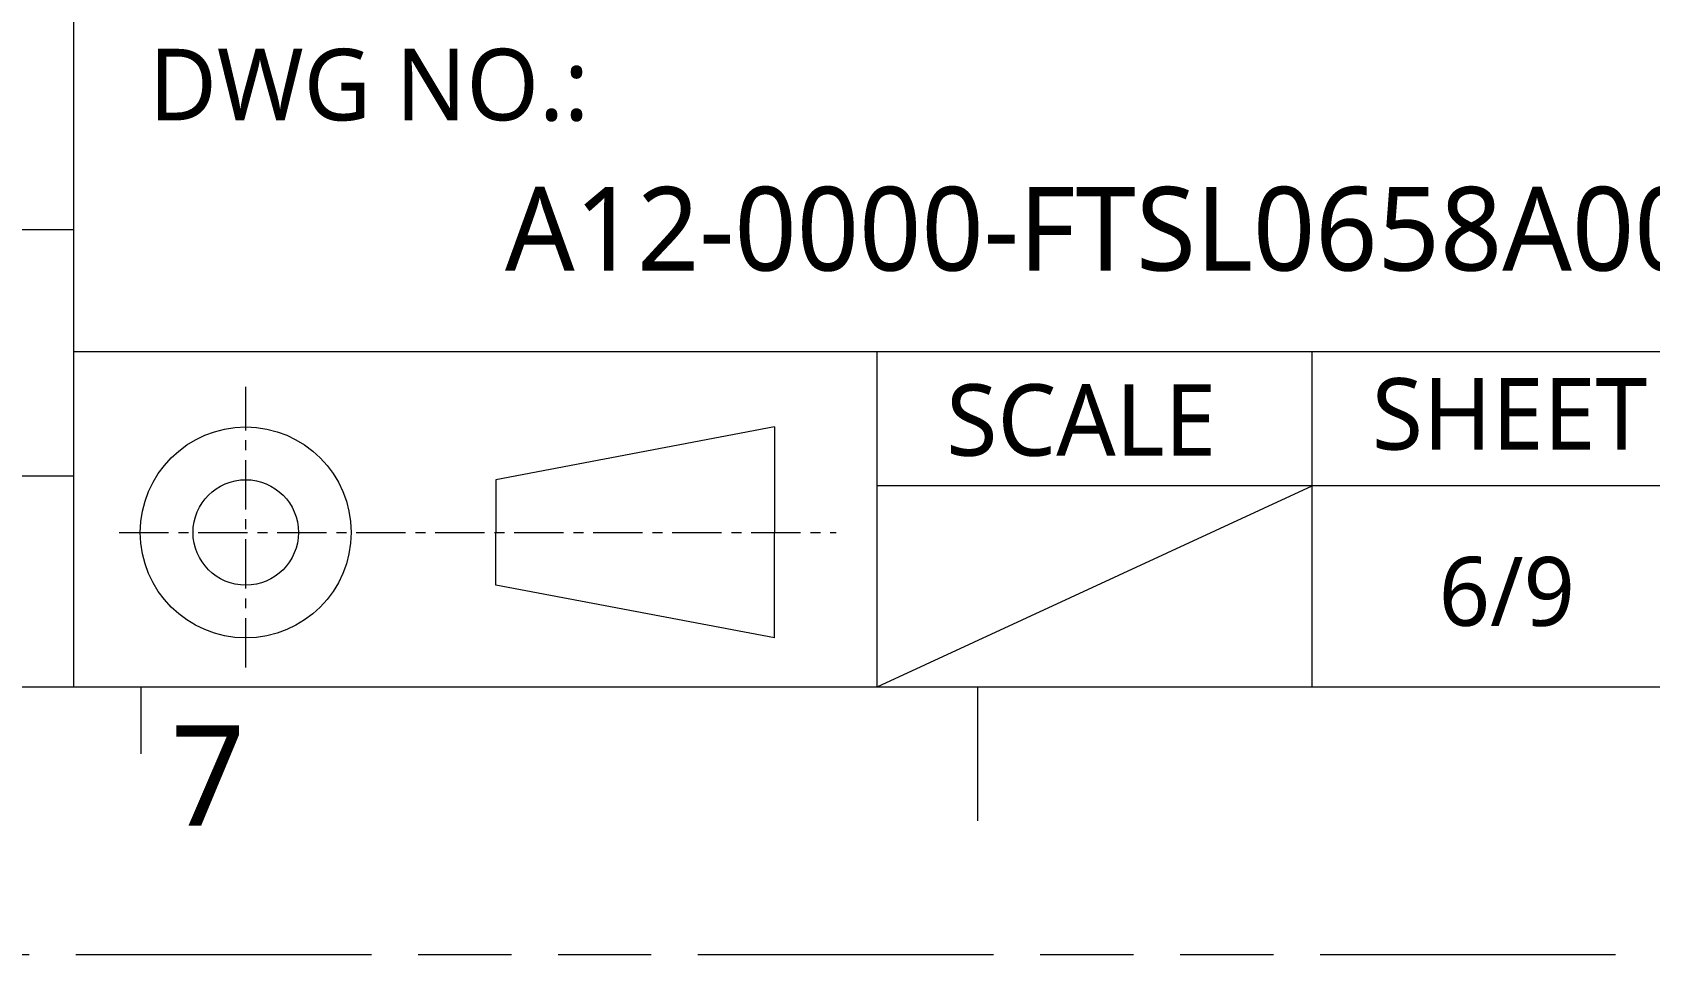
# Model space of a CAD drawing. Extents: x 4328 to 4769, y 264 to 576.
# Drawn here: x 4686.8 to 4738.8, y 264.1 to 293.7 of the extents above; entities that cross this region are included whole.
import ezdxf

# ---------------------------------------------------------------- set-up
doc = ezdxf.new("R2010")
doc.units = 0
doc.linetypes.add('CENTER', pattern=[50.8, 31.75, -6.35, 6.35, -6.35])
doc.linetypes.add('PHANTOM', pattern=[29.5, 9.5, -1.5, 3, -1.5, 3, -1.5, 9.5])
doc.layers.get('0').update_dxf_attribs({"lineweight": 5})
doc.layers.add('0PAPERF', color=2, linetype='PHANTOM', lineweight=5, plot=False)
doc.styles.get("Standard").update_dxf_attribs({"font": 'txt.shx'})

msp = doc.modelspace()

# ---------------------------------------------------------------- linework, layer by layer
for p, q in [((4688.148, 272.714), (4688.148, 307.147)), ((4688.148, 287.395), (4608.522, 287.395)), ((4755.938, 283.474), (4688.148, 283.474)), ((4713.972, 272.714), (4713.972, 283.474)), ((4727.961, 272.714), (4727.961, 283.474)), ((4710.679, 281.062), (4701.711, 279.367)), ((4710.679, 281.062), (4710.679, 277.672)), ((4635.422, 279.487), (4688.148, 279.487)), ((4701.711, 279.367), (4701.711, 277.672)), ((4713.972, 272.714), (4727.961, 279.17)), ((4755.938, 279.17), (4713.972, 279.17)), ((4701.711, 275.978), (4701.711, 277.672)), ((4710.679, 274.283), (4710.679, 277.672)), ((4710.679, 274.283), (4701.711, 275.978)), ((4340.59, 272.714), (4755.938, 272.714)), ((4690.3, 272.714), (4690.3, 270.562)), ((4717.201, 272.714), (4717.201, 268.41))]:
    msp.add_line(p, q)
at = {"linetype": 'CENTER', "ltscale": 0.05}
for p, q in [((4693.673, 273.332), (4693.673, 282.354)), ((4689.607, 277.672), (4712.654, 277.672))]:
    msp.add_line(p, q, dxfattribs=at)
for radius in [3.389, 1.695]:
    msp.add_circle((4693.673, 277.672), radius)
at = {"layer": '0PAPERF'}
msp.add_line((4328.214, 264.106), (4769.499, 264.106), dxfattribs=at)

# ---------------------------------------------------------------- texts
at = {"attachment_point": 1}
for s, insert, char_height, width in [('{\\fMicrosoft JhengHei|b0|i0|c136|p0;DWG NO.:}', (4690.563, 293.212), 2.29868, 18.38358), ('{\\fMicrosoft JhengHei|b0|i0|c136|p0;\\H1.244111x;SCALE} ', (4716.198, 282.435), 1.84765, 10.68688), ('{\\fMicrosoft JhengHei|b0|i0|c136|p0;SHEET}', (4729.879, 282.631), 2.29868, 11.70491), ('{\\fMicrosoft JhengHei|b0|i0|c136|p0;6/9}', (4732.032, 276.887), 2.21718, 11.70491), ('{\\fMicrosoft JhengHei|b0|i0|c136|p0;7}', (4691.259, 271.475), 3.22809, 1.96536)]:
    msp.add_mtext(s, dxfattribs=dict(at, insert=insert, char_height=char_height, width=width))
at = {"linetype": 'Continuous', "insert": (4702.011, 288.775), "char_height": 2.69007, "width": 32.43838, "attachment_point": 1}
msp.add_mtext('{\\fMicrosoft JhengHei|b0|i0|c136|p0;A12-0000-FTSL0658A00}', dxfattribs=at)

doc.saveas('drawing.dxf')
